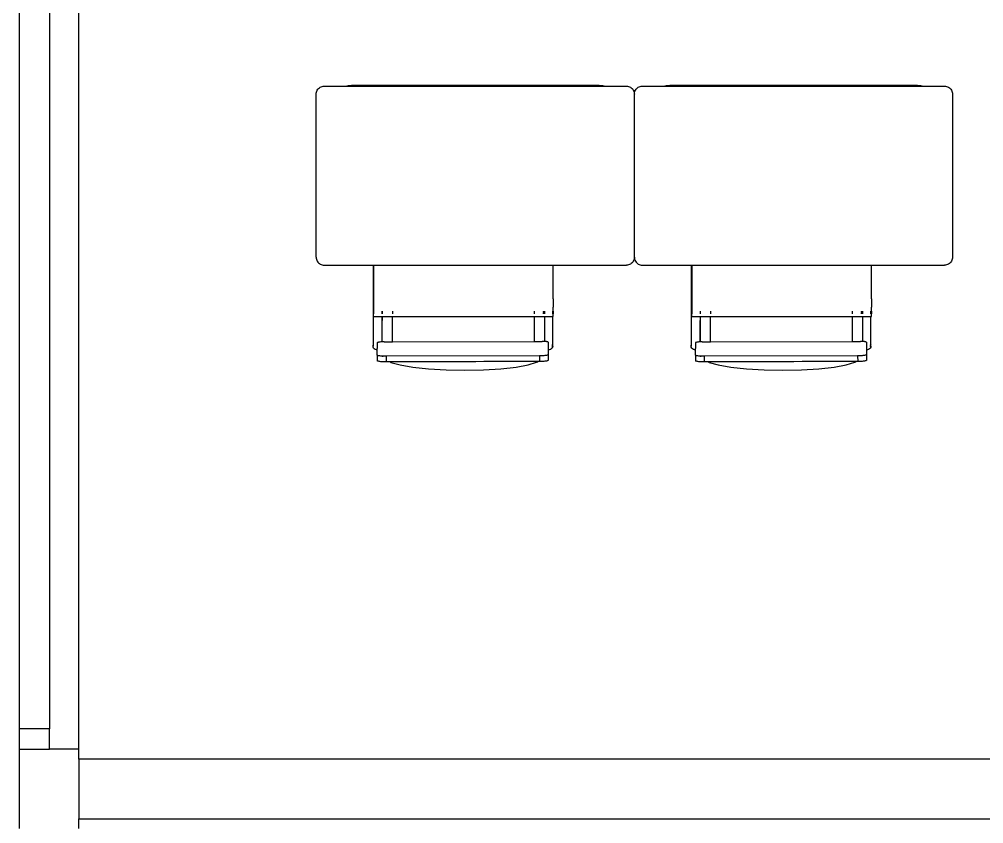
# Model space of a CAD drawing. Header units: metres. Extents: x -2 to 5.8, y -17.4 to 16.6.
# Drawn here: x -0.171 to 2.254, y -9.37 to -7.348 of the extents above; entities that cross this region are included whole.
import ezdxf

# ---------------------------------------------------------------- set-up
doc = ezdxf.new("R2010")
doc.units = ezdxf.units.M
doc.layers.add('SectionCutEdges', color=7, linetype='Continuous')

msp = doc.modelspace()

# ---------------------------------------------------------------- linework, layer by layer
for p, q in [((-0.0209, -9.182), (-0.0209, -5.382)), ((-0.0947, -7.3074), (-0.0947, -9.1312)), ((0.5858, -7.5189), (0.5882, -7.5177)), ((0.5882, -7.5177), (0.5906, -7.5169)), ((0.5906, -7.5169), (0.5932, -7.5164)), ((0.5932, -7.5164), (0.5958, -7.5162)), ((0.5958, -7.5162), (0.6493, -7.5162)), ((0.6493, -7.5162), (0.6561, -7.5148)), ((0.6493, -7.5162), (1.3032, -7.5162)), ((0.6561, -7.5148), (0.6649, -7.5142)), ((0.6649, -7.5142), (1.2876, -7.5142)), ((1.2876, -7.5142), (1.2964, -7.5148)), ((1.2964, -7.5148), (1.3032, -7.5162)), ((1.3032, -7.5162), (1.3558, -7.5162)), ((1.3558, -7.5162), (1.3584, -7.5164)), ((1.3584, -7.5164), (1.361, -7.5169)), ((1.361, -7.5169), (1.3635, -7.5177)), ((1.3635, -7.5177), (1.3658, -7.5189)), ((1.3858, -7.5189), (1.3882, -7.5177)), ((1.3882, -7.5177), (1.3906, -7.5169)), ((1.3906, -7.5169), (1.3932, -7.5164)), ((1.3932, -7.5164), (1.3958, -7.5162)), ((1.3958, -7.5162), (1.4493, -7.5162)), ((1.4493, -7.5162), (1.4561, -7.5148)), ((1.4493, -7.5162), (2.1032, -7.5162)), ((1.4561, -7.5148), (1.4649, -7.5142)), ((1.4649, -7.5142), (2.0876, -7.5142)), ((2.0876, -7.5142), (2.0964, -7.5148)), ((2.0964, -7.5148), (2.1032, -7.5162)), ((2.1032, -7.5162), (2.1558, -7.5162)), ((2.1558, -7.5162), (2.1584, -7.5164)), ((2.1584, -7.5164), (2.161, -7.5169)), ((2.161, -7.5169), (2.1635, -7.5177)), ((2.1635, -7.5177), (2.1658, -7.5189)), ((0.5758, -7.5362), (0.576, -7.5336)), ((0.5758, -7.9462), (0.5758, -7.5362)), ((0.576, -7.5336), (0.5765, -7.531)), ((0.5765, -7.531), (0.5773, -7.5285)), ((0.5773, -7.5285), (0.5785, -7.5262)), ((0.5785, -7.5262), (0.58, -7.524)), ((0.58, -7.524), (0.5817, -7.522)), ((0.5817, -7.522), (0.5837, -7.5203)), ((0.5837, -7.5203), (0.5858, -7.5189)), ((1.3658, -7.5189), (1.368, -7.5203)), ((1.368, -7.5203), (1.37, -7.522)), ((1.37, -7.522), (1.3717, -7.524)), ((1.3717, -7.524), (1.3731, -7.5262)), ((1.3731, -7.5262), (1.3743, -7.5285)), ((1.3743, -7.5285), (1.3751, -7.531)), ((1.3751, -7.531), (1.3757, -7.5336)), ((1.3757, -7.5336), (1.3758, -7.5362)), ((1.3758, -7.5362), (1.376, -7.5336)), ((1.3758, -7.9462), (1.3758, -7.5362)), ((1.376, -7.5336), (1.3765, -7.531)), ((1.3765, -7.531), (1.3773, -7.5285)), ((1.3773, -7.5285), (1.3785, -7.5262)), ((1.3785, -7.5262), (1.38, -7.524)), ((1.38, -7.524), (1.3817, -7.522)), ((1.3817, -7.522), (1.3837, -7.5203)), ((1.3837, -7.5203), (1.3858, -7.5189)), ((2.1658, -7.5189), (2.168, -7.5203)), ((2.168, -7.5203), (2.17, -7.522)), ((2.17, -7.522), (2.1717, -7.524)), ((2.1717, -7.524), (2.1731, -7.5262)), ((2.1731, -7.5262), (2.1743, -7.5285)), ((2.1743, -7.5285), (2.1751, -7.531)), ((2.1751, -7.531), (2.1757, -7.5336)), ((2.1757, -7.5336), (2.1758, -7.5362)), ((2.1758, -7.5362), (2.1758, -7.9462)), ((0.5758, -7.9462), (0.576, -7.9488)), ((0.576, -7.9488), (0.5765, -7.9514)), ((0.5765, -7.9514), (0.5773, -7.9538)), ((0.5773, -7.9538), (0.5785, -7.9562)), ((1.3743, -7.9538), (1.3731, -7.9562)), ((1.3751, -7.9514), (1.3743, -7.9538)), ((1.3757, -7.9488), (1.3751, -7.9514)), ((1.3758, -7.9462), (1.3757, -7.9488)), ((1.3758, -7.9462), (1.376, -7.9488)), ((1.376, -7.9488), (1.3765, -7.9514)), ((1.3765, -7.9514), (1.3773, -7.9538)), ((1.3773, -7.9538), (1.3785, -7.9562)), ((2.1743, -7.9538), (2.1731, -7.9562)), ((2.1751, -7.9514), (2.1743, -7.9538)), ((2.1757, -7.9488), (2.1751, -7.9514)), ((2.1758, -7.9462), (2.1757, -7.9488)), ((0.5785, -7.9562), (0.58, -7.9584)), ((0.58, -7.9584), (0.5817, -7.9603)), ((0.5817, -7.9603), (0.5837, -7.9621)), ((0.5837, -7.9621), (0.5858, -7.9635)), ((0.5858, -7.9635), (0.5882, -7.9647)), ((0.5882, -7.9647), (0.5906, -7.9655)), ((0.5906, -7.9655), (0.5932, -7.966)), ((0.5932, -7.966), (0.5958, -7.9662)), ((0.5958, -7.9662), (0.7186, -7.9662)), ((0.7186, -7.9662), (0.719, -7.9662)), ((0.7186, -7.9662), (0.7186, -8.1694)), ((0.719, -7.9662), (0.72, -7.9662)), ((0.72, -7.9662), (0.72, -8.051)), ((0.72, -7.9662), (1.172, -7.9662)), ((1.172, -8.051), (1.172, -7.9662)), ((1.172, -7.9662), (1.3558, -7.9662)), ((1.3584, -7.966), (1.3558, -7.9662)), ((1.361, -7.9655), (1.3584, -7.966)), ((1.3635, -7.9647), (1.361, -7.9655)), ((1.3658, -7.9635), (1.3635, -7.9647)), ((1.368, -7.9621), (1.3658, -7.9635)), ((1.37, -7.9603), (1.368, -7.9621)), ((1.3717, -7.9584), (1.37, -7.9603)), ((1.3731, -7.9562), (1.3717, -7.9584)), ((1.3785, -7.9562), (1.38, -7.9584)), ((1.38, -7.9584), (1.3817, -7.9603)), ((1.3817, -7.9603), (1.3837, -7.9621)), ((1.3837, -7.9621), (1.3858, -7.9635)), ((1.3858, -7.9635), (1.3882, -7.9647)), ((1.3882, -7.9647), (1.3906, -7.9655)), ((1.3906, -7.9655), (1.3932, -7.966)), ((1.3932, -7.966), (1.3958, -7.9662)), ((1.3958, -7.9662), (1.5186, -7.9662)), ((1.5186, -7.9662), (1.519, -7.9662)), ((1.5186, -7.9662), (1.5186, -8.1694)), ((1.519, -7.9662), (1.52, -7.9662)), ((1.52, -7.9662), (1.52, -8.051)), ((1.52, -7.9662), (1.972, -7.9662)), ((1.972, -8.051), (1.972, -7.9662)), ((1.972, -7.9662), (2.1558, -7.9662)), ((2.1584, -7.966), (2.1558, -7.9662)), ((2.161, -7.9655), (2.1584, -7.966)), ((2.1635, -7.9647), (2.161, -7.9655)), ((2.1658, -7.9635), (2.1635, -7.9647)), ((2.168, -7.9621), (2.1658, -7.9635)), ((2.17, -7.9603), (2.168, -7.9621)), ((2.1717, -7.9584), (2.17, -7.9603)), ((2.1731, -7.9562), (2.1717, -7.9584)), ((0.72, -8.051), (0.72, -8.061)), ((1.172, -8.051), (1.172, -8.0713)), ((1.52, -8.051), (1.52, -8.061)), ((1.972, -8.051), (1.972, -8.0713)), ((0.72, -8.061), (0.72, -8.0662)), ((0.72, -8.0662), (0.72, -8.0713)), ((0.72, -8.0713), (0.72, -8.0715)), ((0.72, -8.0715), (0.72, -8.0739)), ((0.72, -8.0739), (0.72, -8.0765)), ((1.172, -8.0739), (1.172, -8.0713)), ((1.172, -8.0765), (1.172, -8.0739)), ((1.52, -8.061), (1.52, -8.0662)), ((1.52, -8.0662), (1.52, -8.0713)), ((1.52, -8.0713), (1.52, -8.0715)), ((1.52, -8.0715), (1.52, -8.0739)), ((1.52, -8.0739), (1.52, -8.0765)), ((1.972, -8.0739), (1.972, -8.0713)), ((1.972, -8.0765), (1.972, -8.0739)), ((0.72, -8.0765), (0.72, -8.0766)), ((0.72, -8.0766), (0.72, -8.079)), ((0.72, -8.079), (0.72, -8.0814)), ((0.72, -8.0814), (0.72, -8.0816)), ((0.72, -8.0825), (0.72, -8.0816)), ((0.72, -8.0825), (0.72, -8.0831)), ((0.72, -8.0843), (0.72, -8.0831)), ((0.72, -8.0843), (0.72, -8.0849)), ((0.72, -8.0849), (0.72, -8.0855)), ((0.72, -8.0855), (0.72, -8.0861)), ((0.72, -8.0861), (0.72, -8.0863)), ((0.72, -8.0863), (0.72, -8.0867)), ((0.72, -8.0867), (0.72, -8.0873)), ((0.72, -8.0873), (0.72, -8.0878)), ((0.72, -8.0878), (0.72, -8.0884)), ((0.72, -8.0907), (0.72, -8.0884)), ((0.72, -8.0947), (0.72, -8.0907)), ((0.72, -8.0947), (0.72, -8.095)), ((0.72, -8.095), (0.7201, -8.095)), ((0.7201, -8.095), (0.7202, -8.095)), ((0.7202, -8.095), (0.7219, -8.095)), ((0.7219, -8.095), (0.7242, -8.095)), ((0.7242, -8.095), (0.727, -8.095)), ((0.727, -8.095), (0.73, -8.095)), ((0.73, -8.095), (0.7331, -8.095)), ((0.7331, -8.095), (0.7359, -8.095)), ((0.7359, -8.095), (0.7384, -8.095)), ((0.7384, -8.095), (0.7403, -8.095)), ((0.7403, -8.095), (0.7416, -8.095)), ((0.7416, -8.0814), (0.7416, -8.0825)), ((0.7416, -8.0831), (0.7416, -8.0843)), ((0.7416, -8.0849), (0.7416, -8.0855)), ((0.7416, -8.0867), (0.7416, -8.0873)), ((0.7416, -8.0878), (0.7416, -8.0884)), ((0.7416, -8.095), (0.7416, -8.0961)), ((0.7416, -8.095), (0.7419, -8.095)), ((0.7416, -8.0961), (0.7416, -8.0991)), ((0.7416, -8.0991), (0.7416, -8.1015)), ((0.7419, -8.0825), (0.7419, -8.0814)), ((0.7419, -8.0843), (0.7419, -8.0831)), ((0.7419, -8.0855), (0.7419, -8.0849)), ((0.7419, -8.0873), (0.7419, -8.0867)), ((0.7419, -8.0884), (0.7419, -8.0878)), ((0.7419, -8.0976), (0.7419, -8.095)), ((0.7419, -8.095), (0.7419, -8.095)), ((0.7419, -8.095), (0.7434, -8.095)), ((0.7419, -8.1), (0.7419, -8.0976)), ((0.7419, -8.1019), (0.7419, -8.1)), ((0.7434, -8.095), (0.7454, -8.095)), ((0.7454, -8.095), (0.7481, -8.095)), ((0.7481, -8.095), (0.7512, -8.095)), ((0.7512, -8.095), (0.7546, -8.095)), ((0.7546, -8.095), (0.7579, -8.095)), ((0.7579, -8.095), (0.7611, -8.095)), ((0.7611, -8.095), (0.7637, -8.095)), ((0.7637, -8.095), (0.7658, -8.095)), ((0.7658, -8.095), (0.7671, -8.095)), ((0.7671, -8.095), (0.7675, -8.095)), ((0.7675, -8.0814), (0.7675, -8.0825)), ((0.7675, -8.0831), (0.7675, -8.0843)), ((0.7675, -8.0849), (0.7675, -8.0855)), ((0.7675, -8.0867), (0.7675, -8.0873)), ((0.7675, -8.0878), (0.7675, -8.0884)), ((0.7675, -8.095), (1.1244, -8.095)), ((0.7675, -8.1586), (0.7675, -8.095)), ((1.1244, -8.0825), (1.1244, -8.0814)), ((1.1244, -8.0843), (1.1244, -8.0831)), ((1.1244, -8.0855), (1.1244, -8.0849)), ((1.1244, -8.0873), (1.1244, -8.0867)), ((1.1244, -8.0884), (1.1244, -8.0878)), ((1.1244, -8.095), (1.1249, -8.095)), ((1.1244, -8.1577), (1.1244, -8.095)), ((1.1249, -8.095), (1.1261, -8.095)), ((1.1261, -8.095), (1.1282, -8.095)), ((1.1282, -8.095), (1.1309, -8.095)), ((1.1309, -8.095), (1.134, -8.095)), ((1.134, -8.095), (1.1374, -8.095)), ((1.1374, -8.095), (1.1407, -8.095)), ((1.1407, -8.095), (1.1438, -8.095)), ((1.1438, -8.095), (1.1465, -8.095)), ((1.1465, -8.095), (1.1486, -8.095)), ((1.1473, -8.0825), (1.1473, -8.0814)), ((1.1473, -8.0831), (1.1473, -8.0843)), ((1.1473, -8.0855), (1.1473, -8.0849)), ((1.1473, -8.0873), (1.1473, -8.0867)), ((1.1473, -8.0884), (1.1473, -8.0878)), ((1.1486, -8.095), (1.1488, -8.095)), ((1.1488, -8.095), (1.1491, -8.095)), ((1.1491, -8.095), (1.1499, -8.095)), ((1.1499, -8.095), (1.1503, -8.095)), ((1.1503, -8.0825), (1.1503, -8.0814)), ((1.1503, -8.0843), (1.1503, -8.0831)), ((1.1503, -8.0855), (1.1503, -8.0849)), ((1.1503, -8.0873), (1.1503, -8.0867)), ((1.1503, -8.0884), (1.1503, -8.0878)), ((1.1503, -8.096), (1.1503, -8.095)), ((1.1503, -8.095), (1.1506, -8.095)), ((1.1503, -8.0997), (1.1503, -8.096)), ((1.1503, -8.103), (1.1503, -8.0997)), ((1.1506, -8.095), (1.1529, -8.095)), ((1.1529, -8.095), (1.1557, -8.095)), ((1.1557, -8.095), (1.1587, -8.095)), ((1.1587, -8.095), (1.1618, -8.095)), ((1.1618, -8.095), (1.1646, -8.095)), ((1.1646, -8.095), (1.167, -8.095)), ((1.167, -8.095), (1.1689, -8.095)), ((1.1689, -8.095), (1.1706, -8.095)), ((1.1706, -8.0825), (1.1706, -8.0814)), ((1.1706, -8.0843), (1.1706, -8.0831)), ((1.1706, -8.0855), (1.1706, -8.0849)), ((1.1706, -8.0873), (1.1706, -8.0867)), ((1.1706, -8.0884), (1.1706, -8.0878)), ((1.1706, -8.0975), (1.1706, -8.095)), ((1.1706, -8.095), (1.1706, -8.095)), ((1.1706, -8.095), (1.172, -8.095)), ((1.1706, -8.0999), (1.1706, -8.0975)), ((1.1706, -8.1018), (1.1706, -8.0999)), ((1.172, -8.079), (1.172, -8.0765)), ((1.172, -8.0814), (1.172, -8.079)), ((1.172, -8.0814), (1.172, -8.0825)), ((1.172, -8.0825), (1.172, -8.0831)), ((1.172, -8.0843), (1.172, -8.0831)), ((1.172, -8.0843), (1.172, -8.0849)), ((1.172, -8.0849), (1.172, -8.0855)), ((1.172, -8.0855), (1.172, -8.0861)), ((1.172, -8.0861), (1.172, -8.0867)), ((1.172, -8.0867), (1.172, -8.0873)), ((1.172, -8.0873), (1.172, -8.0878)), ((1.172, -8.0878), (1.172, -8.0884)), ((1.172, -8.095), (1.172, -8.0884)), ((1.52, -8.0765), (1.52, -8.0766)), ((1.52, -8.0766), (1.52, -8.079)), ((1.52, -8.079), (1.52, -8.0814)), ((1.52, -8.0814), (1.52, -8.0816)), ((1.52, -8.0825), (1.52, -8.0816)), ((1.52, -8.0825), (1.52, -8.0831)), ((1.52, -8.0843), (1.52, -8.0831)), ((1.52, -8.0843), (1.52, -8.0849)), ((1.52, -8.0849), (1.52, -8.0855)), ((1.52, -8.0855), (1.52, -8.0861)), ((1.52, -8.0861), (1.52, -8.0863)), ((1.52, -8.0863), (1.52, -8.0867)), ((1.52, -8.0867), (1.52, -8.0873)), ((1.52, -8.0873), (1.52, -8.0878)), ((1.52, -8.0878), (1.52, -8.0884)), ((1.52, -8.0907), (1.52, -8.0884)), ((1.52, -8.0947), (1.52, -8.0907)), ((1.52, -8.0947), (1.52, -8.095)), ((1.52, -8.095), (1.5201, -8.095)), ((1.5201, -8.095), (1.5202, -8.095)), ((1.5202, -8.095), (1.5219, -8.095)), ((1.5219, -8.095), (1.5242, -8.095)), ((1.5242, -8.095), (1.527, -8.095)), ((1.527, -8.095), (1.53, -8.095)), ((1.53, -8.095), (1.5331, -8.095)), ((1.5331, -8.095), (1.5359, -8.095)), ((1.5359, -8.095), (1.5384, -8.095)), ((1.5384, -8.095), (1.5403, -8.095)), ((1.5403, -8.095), (1.5416, -8.095)), ((1.5416, -8.0814), (1.5416, -8.0825)), ((1.5416, -8.0831), (1.5416, -8.0843)), ((1.5416, -8.0849), (1.5416, -8.0855)), ((1.5416, -8.0867), (1.5416, -8.0873)), ((1.5416, -8.0878), (1.5416, -8.0884)), ((1.5416, -8.095), (1.5416, -8.0961)), ((1.5416, -8.095), (1.5419, -8.095)), ((1.5416, -8.0961), (1.5416, -8.0991)), ((1.5416, -8.0991), (1.5416, -8.1015)), ((1.5419, -8.0825), (1.5419, -8.0814)), ((1.5419, -8.0843), (1.5419, -8.0831)), ((1.5419, -8.0855), (1.5419, -8.0849)), ((1.5419, -8.0873), (1.5419, -8.0867)), ((1.5419, -8.0884), (1.5419, -8.0878)), ((1.5419, -8.0976), (1.5419, -8.095)), ((1.5419, -8.095), (1.5419, -8.095)), ((1.5419, -8.095), (1.5434, -8.095)), ((1.5419, -8.1), (1.5419, -8.0976)), ((1.5419, -8.1019), (1.5419, -8.1)), ((1.5434, -8.095), (1.5454, -8.095)), ((1.5454, -8.095), (1.5481, -8.095)), ((1.5481, -8.095), (1.5512, -8.095)), ((1.5512, -8.095), (1.5546, -8.095)), ((1.5546, -8.095), (1.5579, -8.095)), ((1.5579, -8.095), (1.5611, -8.095)), ((1.5611, -8.095), (1.5637, -8.095)), ((1.5637, -8.095), (1.5658, -8.095)), ((1.5658, -8.095), (1.5671, -8.095)), ((1.5671, -8.095), (1.5675, -8.095)), ((1.5675, -8.0814), (1.5675, -8.0825)), ((1.5675, -8.0831), (1.5675, -8.0843)), ((1.5675, -8.0849), (1.5675, -8.0855)), ((1.5675, -8.0867), (1.5675, -8.0873)), ((1.5675, -8.0878), (1.5675, -8.0884)), ((1.5675, -8.095), (1.9244, -8.095)), ((1.5675, -8.1586), (1.5675, -8.095)), ((1.9244, -8.0825), (1.9244, -8.0814)), ((1.9244, -8.0843), (1.9244, -8.0831)), ((1.9244, -8.0855), (1.9244, -8.0849)), ((1.9244, -8.0873), (1.9244, -8.0867)), ((1.9244, -8.0884), (1.9244, -8.0878)), ((1.9244, -8.095), (1.9249, -8.095)), ((1.9244, -8.1577), (1.9244, -8.095)), ((1.9249, -8.095), (1.9261, -8.095)), ((1.9261, -8.095), (1.9282, -8.095)), ((1.9282, -8.095), (1.9309, -8.095)), ((1.9309, -8.095), (1.934, -8.095)), ((1.934, -8.095), (1.9374, -8.095)), ((1.9374, -8.095), (1.9407, -8.095)), ((1.9407, -8.095), (1.9438, -8.095)), ((1.9438, -8.095), (1.9465, -8.095)), ((1.9465, -8.095), (1.9486, -8.095)), ((1.9473, -8.0825), (1.9473, -8.0814)), ((1.9473, -8.0831), (1.9473, -8.0843)), ((1.9473, -8.0855), (1.9473, -8.0849)), ((1.9473, -8.0873), (1.9473, -8.0867)), ((1.9473, -8.0884), (1.9473, -8.0878)), ((1.9486, -8.095), (1.9488, -8.095)), ((1.9488, -8.095), (1.9491, -8.095)), ((1.9491, -8.095), (1.9499, -8.095)), ((1.9499, -8.095), (1.9503, -8.095)), ((1.9503, -8.0825), (1.9503, -8.0814)), ((1.9503, -8.0843), (1.9503, -8.0831)), ((1.9503, -8.0855), (1.9503, -8.0849)), ((1.9503, -8.0873), (1.9503, -8.0867)), ((1.9503, -8.0884), (1.9503, -8.0878)), ((1.9503, -8.096), (1.9503, -8.095)), ((1.9503, -8.095), (1.9506, -8.095)), ((1.9503, -8.0997), (1.9503, -8.096)), ((1.9503, -8.103), (1.9503, -8.0997)), ((1.9506, -8.095), (1.9529, -8.095)), ((1.9529, -8.095), (1.9557, -8.095)), ((1.9557, -8.095), (1.9587, -8.095)), ((1.9587, -8.095), (1.9618, -8.095)), ((1.9618, -8.095), (1.9646, -8.095)), ((1.9646, -8.095), (1.967, -8.095)), ((1.967, -8.095), (1.9689, -8.095)), ((1.9689, -8.095), (1.9706, -8.095)), ((1.9706, -8.0825), (1.9706, -8.0814)), ((1.9706, -8.0843), (1.9706, -8.0831)), ((1.9706, -8.0855), (1.9706, -8.0849)), ((1.9706, -8.0873), (1.9706, -8.0867)), ((1.9706, -8.0884), (1.9706, -8.0878)), ((1.9706, -8.0975), (1.9706, -8.095)), ((1.9706, -8.095), (1.9706, -8.095)), ((1.9706, -8.095), (1.972, -8.095)), ((1.9706, -8.0999), (1.9706, -8.0975)), ((1.9706, -8.1018), (1.9706, -8.0999)), ((1.972, -8.079), (1.972, -8.0765)), ((1.972, -8.0814), (1.972, -8.079)), ((1.972, -8.0814), (1.972, -8.0825)), ((1.972, -8.0825), (1.972, -8.0831)), ((1.972, -8.0843), (1.972, -8.0831)), ((1.972, -8.0843), (1.972, -8.0849)), ((1.972, -8.0849), (1.972, -8.0855)), ((1.972, -8.0855), (1.972, -8.0861)), ((1.972, -8.0861), (1.972, -8.0867)), ((1.972, -8.0867), (1.972, -8.0873)), ((1.972, -8.0873), (1.972, -8.0878)), ((1.972, -8.0878), (1.972, -8.0884)), ((1.972, -8.095), (1.972, -8.0884)), ((0.7416, -8.1015), (0.7416, -8.1035)), ((0.7416, -8.1035), (0.7416, -8.1049)), ((0.7416, -8.1588), (0.7416, -8.1049)), ((0.7419, -8.1032), (0.7419, -8.1019)), ((0.7419, -8.1588), (0.7419, -8.1032)), ((1.1503, -8.1057), (1.1503, -8.103)), ((1.1503, -8.1078), (1.1503, -8.1057)), ((1.1503, -8.1093), (1.1503, -8.1078)), ((1.1503, -8.1101), (1.1503, -8.1093)), ((1.1503, -8.1254), (1.1503, -8.1101)), ((1.1706, -8.1031), (1.1706, -8.1018)), ((1.1706, -8.1697), (1.1706, -8.1031)), ((1.5416, -8.1015), (1.5416, -8.1035)), ((1.5416, -8.1035), (1.5416, -8.1049)), ((1.5416, -8.1588), (1.5416, -8.1049)), ((1.5419, -8.1032), (1.5419, -8.1019)), ((1.5419, -8.1588), (1.5419, -8.1032)), ((1.9503, -8.1057), (1.9503, -8.103)), ((1.9503, -8.1078), (1.9503, -8.1057)), ((1.9503, -8.1093), (1.9503, -8.1078)), ((1.9503, -8.1101), (1.9503, -8.1093)), ((1.9503, -8.1254), (1.9503, -8.1101)), ((1.9706, -8.1031), (1.9706, -8.1018)), ((1.9706, -8.1697), (1.9706, -8.1031)), ((1.1503, -8.1396), (1.1503, -8.1254)), ((1.1503, -8.1525), (1.1503, -8.1396)), ((1.9503, -8.1396), (1.9503, -8.1254)), ((1.9503, -8.1525), (1.9503, -8.1396)), ((0.7186, -8.1694), (0.719, -8.1675)), ((0.719, -8.172), (0.7186, -8.1694)), ((0.7201, -8.1744), (0.719, -8.172)), ((0.7293, -8.1609), (0.7292, -8.1612)), ((0.7292, -8.1612), (0.7292, -8.1755)), ((0.7292, -8.1729), (0.7292, -8.1729)), ((0.7298, -8.1606), (0.7293, -8.1609)), ((0.73, -8.1605), (0.7298, -8.1606)), ((0.7305, -8.1603), (0.73, -8.1605)), ((0.7315, -8.16), (0.7305, -8.1603)), ((0.7328, -8.1597), (0.7315, -8.16)), ((0.7331, -8.1596), (0.7328, -8.1597)), ((0.7343, -8.1594), (0.7331, -8.1596)), ((0.7359, -8.1592), (0.7343, -8.1594)), ((0.736, -8.1592), (0.7359, -8.1592)), ((0.7379, -8.159), (0.736, -8.1592)), ((0.7384, -8.159), (0.7379, -8.159)), ((0.7399, -8.1589), (0.7384, -8.159)), ((0.7403, -8.1588), (0.7399, -8.1589)), ((0.7415, -8.1588), (0.7403, -8.1588)), ((0.7416, -8.1588), (0.7415, -8.1588)), ((0.7419, -8.1588), (0.7416, -8.1588)), ((0.742, -8.1588), (0.7419, -8.1588)), ((0.7434, -8.1587), (0.742, -8.1588)), ((0.7443, -8.1587), (0.7434, -8.1587)), ((0.7454, -8.1587), (0.7443, -8.1587)), ((0.7465, -8.1587), (0.7454, -8.1587)), ((0.7465, -8.1587), (0.7481, -8.1587)), ((0.7481, -8.1587), (0.7512, -8.1586)), ((0.7512, -8.1586), (0.7546, -8.1586)), ((0.7546, -8.1586), (0.7579, -8.1586)), ((0.7579, -8.1586), (0.7611, -8.1586)), ((0.7611, -8.1586), (0.7637, -8.1586)), ((0.7637, -8.1586), (0.7658, -8.1586)), ((0.7658, -8.1586), (0.7658, -8.1586)), ((0.7658, -8.1586), (0.7671, -8.1586)), ((0.7671, -8.1586), (0.7675, -8.1586)), ((0.7675, -8.1586), (1.1244, -8.1577)), ((1.1244, -8.1577), (1.1249, -8.1577)), ((1.1249, -8.1577), (1.1261, -8.1577)), ((1.1261, -8.1577), (1.1282, -8.1577)), ((1.1282, -8.1577), (1.1309, -8.1577)), ((1.1309, -8.1577), (1.134, -8.1577)), ((1.134, -8.1577), (1.1374, -8.1577)), ((1.1374, -8.1577), (1.1407, -8.1577)), ((1.1407, -8.1577), (1.1438, -8.1577)), ((1.1438, -8.1577), (1.1441, -8.1577)), ((1.146, -8.1577), (1.1441, -8.1577)), ((1.1473, -8.1577), (1.146, -8.1577)), ((1.1473, -8.1577), (1.1473, -8.1572)), ((1.1477, -8.1577), (1.1473, -8.1577)), ((1.1479, -8.1577), (1.1477, -8.1577)), ((1.148, -8.1577), (1.1479, -8.1577)), ((1.1486, -8.1578), (1.148, -8.1577)), ((1.1488, -8.1578), (1.1486, -8.1578)), ((1.1499, -8.1578), (1.1488, -8.1578)), ((1.1503, -8.1579), (1.1499, -8.1578)), ((1.1503, -8.1579), (1.1503, -8.1525)), ((1.1506, -8.1579), (1.1503, -8.1579)), ((1.1516, -8.158), (1.1506, -8.1579)), ((1.1529, -8.1581), (1.1516, -8.158)), ((1.1533, -8.1581), (1.1529, -8.1581)), ((1.1548, -8.1583), (1.1533, -8.1581)), ((1.1557, -8.1585), (1.1548, -8.1583)), ((1.1561, -8.1585), (1.1557, -8.1585)), ((1.1572, -8.1588), (1.1561, -8.1585)), ((1.1581, -8.159), (1.1572, -8.1588)), ((1.1587, -8.1593), (1.1581, -8.159)), ((1.1591, -8.1596), (1.1587, -8.1593)), ((1.1592, -8.1599), (1.1591, -8.1596)), ((1.1592, -8.1599), (1.1593, -8.1795)), ((1.1689, -8.1643), (1.1692, -8.1646)), ((1.1689, -8.1671), (1.1691, -8.1673)), ((1.1693, -8.1697), (1.1689, -8.1719)), ((1.1702, -8.1723), (1.1689, -8.1747)), ((1.1691, -8.1673), (1.1693, -8.1697)), ((1.1692, -8.1646), (1.1702, -8.1668)), ((1.1706, -8.1697), (1.1702, -8.1723)), ((1.5186, -8.1694), (1.519, -8.1675)), ((1.519, -8.172), (1.5186, -8.1694)), ((1.5201, -8.1744), (1.519, -8.172)), ((1.5293, -8.1609), (1.5292, -8.1612)), ((1.5292, -8.1612), (1.5292, -8.1755)), ((1.5292, -8.1729), (1.5292, -8.1729)), ((1.5298, -8.1606), (1.5293, -8.1609)), ((1.53, -8.1605), (1.5298, -8.1606)), ((1.5305, -8.1603), (1.53, -8.1605)), ((1.5315, -8.16), (1.5305, -8.1603)), ((1.5328, -8.1597), (1.5315, -8.16)), ((1.5331, -8.1596), (1.5328, -8.1597)), ((1.5343, -8.1594), (1.5331, -8.1596)), ((1.5359, -8.1592), (1.5343, -8.1594)), ((1.536, -8.1592), (1.5359, -8.1592)), ((1.5379, -8.159), (1.536, -8.1592)), ((1.5384, -8.159), (1.5379, -8.159)), ((1.5399, -8.1589), (1.5384, -8.159)), ((1.5403, -8.1588), (1.5399, -8.1589)), ((1.5415, -8.1588), (1.5403, -8.1588)), ((1.5416, -8.1588), (1.5415, -8.1588)), ((1.5419, -8.1588), (1.5416, -8.1588)), ((1.542, -8.1588), (1.5419, -8.1588)), ((1.5434, -8.1587), (1.542, -8.1588)), ((1.5443, -8.1587), (1.5434, -8.1587)), ((1.5454, -8.1587), (1.5443, -8.1587)), ((1.5465, -8.1587), (1.5454, -8.1587)), ((1.5465, -8.1587), (1.5481, -8.1587)), ((1.5481, -8.1587), (1.5512, -8.1586)), ((1.5512, -8.1586), (1.5546, -8.1586)), ((1.5546, -8.1586), (1.5579, -8.1586)), ((1.5579, -8.1586), (1.5611, -8.1586)), ((1.5611, -8.1586), (1.5637, -8.1586)), ((1.5637, -8.1586), (1.5658, -8.1586)), ((1.5658, -8.1586), (1.5658, -8.1586)), ((1.5658, -8.1586), (1.5671, -8.1586)), ((1.5671, -8.1586), (1.5675, -8.1586)), ((1.5675, -8.1586), (1.9244, -8.1577)), ((1.9244, -8.1577), (1.9249, -8.1577)), ((1.9249, -8.1577), (1.9261, -8.1577)), ((1.9261, -8.1577), (1.9282, -8.1577)), ((1.9282, -8.1577), (1.9309, -8.1577)), ((1.9309, -8.1577), (1.934, -8.1577)), ((1.934, -8.1577), (1.9374, -8.1577)), ((1.9374, -8.1577), (1.9407, -8.1577)), ((1.9407, -8.1577), (1.9438, -8.1577)), ((1.9438, -8.1577), (1.9441, -8.1577)), ((1.946, -8.1577), (1.9441, -8.1577)), ((1.9473, -8.1577), (1.946, -8.1577)), ((1.9473, -8.1577), (1.9473, -8.1572)), ((1.9477, -8.1577), (1.9473, -8.1577)), ((1.9479, -8.1577), (1.9477, -8.1577)), ((1.948, -8.1577), (1.9479, -8.1577)), ((1.9486, -8.1578), (1.948, -8.1577)), ((1.9488, -8.1578), (1.9486, -8.1578)), ((1.9499, -8.1578), (1.9488, -8.1578)), ((1.9503, -8.1579), (1.9499, -8.1578)), ((1.9503, -8.1579), (1.9503, -8.1525)), ((1.9506, -8.1579), (1.9503, -8.1579)), ((1.9516, -8.158), (1.9506, -8.1579)), ((1.9529, -8.1581), (1.9516, -8.158)), ((1.9533, -8.1581), (1.9529, -8.1581)), ((1.9548, -8.1583), (1.9533, -8.1581)), ((1.9557, -8.1585), (1.9548, -8.1583)), ((1.9561, -8.1585), (1.9557, -8.1585)), ((1.9572, -8.1588), (1.9561, -8.1585)), ((1.9581, -8.159), (1.9572, -8.1588)), ((1.9587, -8.1593), (1.9581, -8.159)), ((1.9591, -8.1596), (1.9587, -8.1593)), ((1.9592, -8.1599), (1.9591, -8.1596)), ((1.9592, -8.1599), (1.9593, -8.1795)), ((1.9689, -8.1643), (1.9692, -8.1646)), ((1.9689, -8.1671), (1.9691, -8.1673)), ((1.9693, -8.1697), (1.9689, -8.1719)), ((1.9702, -8.1723), (1.9689, -8.1747)), ((1.9691, -8.1673), (1.9693, -8.1697)), ((1.9692, -8.1646), (1.9702, -8.1668)), ((1.9706, -8.1697), (1.9702, -8.1723)), ((0.7219, -8.1765), (0.7201, -8.1744)), ((0.7242, -8.1782), (0.7219, -8.1765)), ((0.727, -8.1792), (0.7242, -8.1782)), ((0.7292, -8.1795), (0.727, -8.1792)), ((0.7292, -8.1795), (0.7292, -8.1755)), ((0.7293, -8.1921), (0.7292, -8.1795)), ((0.7295, -8.1924), (0.7293, -8.1921)), ((0.7293, -8.1921), (0.7293, -8.2062)), ((0.73, -8.1928), (0.7295, -8.1924)), ((0.731, -8.1932), (0.73, -8.1928)), ((0.7322, -8.1935), (0.731, -8.1932)), ((0.7338, -8.1939), (0.7322, -8.1935)), ((0.7357, -8.1941), (0.7338, -8.1939)), ((0.7379, -8.1944), (0.7357, -8.1941)), ((0.7403, -8.1946), (0.7379, -8.1944)), ((0.7423, -8.1947), (0.7403, -8.1946)), ((0.7429, -8.196), (0.7423, -8.1947)), ((0.7429, -8.1948), (0.7423, -8.1947)), ((0.7456, -8.1949), (0.7429, -8.1948)), ((0.7429, -8.1961), (0.7429, -8.196)), ((0.7484, -8.195), (0.7456, -8.1949)), ((0.7513, -8.195), (0.7484, -8.195)), ((1.1373, -8.194), (0.7513, -8.195)), ((0.7513, -8.195), (0.7513, -8.2091)), ((1.1402, -8.194), (1.1373, -8.194)), ((1.1373, -8.194), (1.1374, -8.2082)), ((1.143, -8.1939), (1.1402, -8.194)), ((1.1458, -8.1938), (1.143, -8.1939)), ((1.1483, -8.1936), (1.1458, -8.1938)), ((1.1507, -8.1934), (1.1483, -8.1936)), ((1.1529, -8.1931), (1.1507, -8.1934)), ((1.1548, -8.1928), (1.1529, -8.1931)), ((1.1564, -8.1925), (1.1548, -8.1928)), ((1.1577, -8.1921), (1.1564, -8.1925)), ((1.1586, -8.1918), (1.1577, -8.1921)), ((1.1592, -8.1914), (1.1586, -8.1918)), ((1.1593, -8.191), (1.1592, -8.1914)), ((1.1618, -8.1792), (1.1593, -8.1795)), ((1.1593, -8.1795), (1.1593, -8.191)), ((1.1593, -8.191), (1.1594, -8.2052)), ((1.1646, -8.1783), (1.1618, -8.1792)), ((1.167, -8.1767), (1.1646, -8.1783)), ((1.1689, -8.1747), (1.167, -8.1767)), ((1.5219, -8.1765), (1.5201, -8.1744)), ((1.5242, -8.1782), (1.5219, -8.1765)), ((1.527, -8.1792), (1.5242, -8.1782)), ((1.5292, -8.1795), (1.527, -8.1792)), ((1.5292, -8.1795), (1.5292, -8.1755)), ((1.5293, -8.1921), (1.5292, -8.1795)), ((1.5295, -8.1924), (1.5293, -8.1921)), ((1.5293, -8.1921), (1.5293, -8.2062)), ((1.53, -8.1928), (1.5295, -8.1924)), ((1.531, -8.1932), (1.53, -8.1928)), ((1.5322, -8.1935), (1.531, -8.1932)), ((1.5338, -8.1939), (1.5322, -8.1935)), ((1.5357, -8.1941), (1.5338, -8.1939)), ((1.5379, -8.1944), (1.5357, -8.1941)), ((1.5403, -8.1946), (1.5379, -8.1944)), ((1.5423, -8.1947), (1.5403, -8.1946)), ((1.5429, -8.196), (1.5423, -8.1947)), ((1.5429, -8.1948), (1.5423, -8.1947)), ((1.5456, -8.1949), (1.5429, -8.1948)), ((1.5429, -8.1961), (1.5429, -8.196)), ((1.5484, -8.195), (1.5456, -8.1949)), ((1.5513, -8.195), (1.5484, -8.195)), ((1.9373, -8.194), (1.5513, -8.195)), ((1.5513, -8.195), (1.5513, -8.2091)), ((1.9402, -8.194), (1.9373, -8.194)), ((1.9373, -8.194), (1.9374, -8.2082)), ((1.943, -8.1939), (1.9402, -8.194)), ((1.9458, -8.1938), (1.943, -8.1939)), ((1.9483, -8.1936), (1.9458, -8.1938)), ((1.9507, -8.1934), (1.9483, -8.1936)), ((1.9529, -8.1931), (1.9507, -8.1934)), ((1.9548, -8.1928), (1.9529, -8.1931)), ((1.9564, -8.1925), (1.9548, -8.1928)), ((1.9577, -8.1921), (1.9564, -8.1925)), ((1.9586, -8.1918), (1.9577, -8.1921)), ((1.9592, -8.1914), (1.9586, -8.1918)), ((1.9593, -8.191), (1.9592, -8.1914)), ((1.9618, -8.1792), (1.9593, -8.1795)), ((1.9593, -8.1795), (1.9593, -8.191)), ((1.9593, -8.191), (1.9594, -8.2052)), ((1.9646, -8.1783), (1.9618, -8.1792)), ((1.967, -8.1767), (1.9646, -8.1783)), ((1.9689, -8.1747), (1.967, -8.1767)), ((0.7295, -8.2066), (0.7293, -8.2062)), ((0.7301, -8.207), (0.7295, -8.2066)), ((0.731, -8.2074), (0.7301, -8.207)), ((0.7323, -8.2077), (0.731, -8.2074)), ((0.7339, -8.208), (0.7323, -8.2077)), ((0.7358, -8.2083), (0.7339, -8.208)), ((0.7379, -8.2086), (0.7358, -8.2083)), ((0.7403, -8.2088), (0.7379, -8.2086)), ((0.7429, -8.2089), (0.7403, -8.2088)), ((0.7456, -8.2091), (0.7429, -8.2089)), ((0.7485, -8.2091), (0.7456, -8.2091)), ((0.7513, -8.2091), (0.7485, -8.2091)), ((0.7606, -8.2091), (0.7513, -8.2091)), ((0.7607, -8.2093), (0.7606, -8.2091)), ((0.7645, -8.2091), (0.7606, -8.2091)), ((0.7636, -8.2104), (0.7607, -8.2093)), ((0.7636, -8.2104), (0.7866, -8.2169)), ((0.7715, -8.2091), (0.7645, -8.2091)), ((0.7793, -8.2091), (0.7715, -8.2091)), ((0.7822, -8.2091), (0.7793, -8.2091)), ((0.801, -8.209), (0.7822, -8.2091)), ((0.7866, -8.2169), (0.8186, -8.2225)), ((0.8126, -8.209), (0.801, -8.209)), ((0.8259, -8.209), (0.8126, -8.209)), ((0.8545, -8.2089), (0.8259, -8.209)), ((0.8592, -8.2089), (0.8545, -8.2089)), ((0.9012, -8.2088), (0.8592, -8.2089)), ((0.9254, -8.2087), (0.9012, -8.2088)), ((0.9771, -8.2086), (0.9254, -8.2087)), ((0.9977, -8.2085), (0.9771, -8.2086)), ((1.0431, -8.2084), (0.9977, -8.2085)), ((1.0437, -8.2084), (1.0431, -8.2084)), ((1.0745, -8.2084), (1.0437, -8.2084)), ((1.0845, -8.2083), (1.0745, -8.2084)), ((1.0782, -8.2222), (1.1088, -8.2166)), ((1.0978, -8.2083), (1.0845, -8.2083)), ((1.1159, -8.2082), (1.0978, -8.2083)), ((1.1088, -8.2166), (1.13, -8.21)), ((1.1165, -8.2082), (1.1159, -8.2082)), ((1.1249, -8.2082), (1.1165, -8.2082)), ((1.1313, -8.2082), (1.1249, -8.2082)), ((1.13, -8.21), (1.133, -8.2088)), ((1.1338, -8.2082), (1.1313, -8.2082)), ((1.133, -8.2088), (1.1339, -8.2082)), ((1.1339, -8.2082), (1.1338, -8.2082)), ((1.1374, -8.2082), (1.1339, -8.2082)), ((1.1403, -8.2082), (1.1374, -8.2082)), ((1.1431, -8.2081), (1.1403, -8.2082)), ((1.1458, -8.2079), (1.1431, -8.2081)), ((1.1484, -8.2078), (1.1458, -8.2079)), ((1.1508, -8.2075), (1.1484, -8.2078)), ((1.1529, -8.2073), (1.1508, -8.2075)), ((1.1548, -8.207), (1.1529, -8.2073)), ((1.1564, -8.2067), (1.1548, -8.207)), ((1.1577, -8.2063), (1.1564, -8.2067)), ((1.1586, -8.2059), (1.1577, -8.2063)), ((1.1592, -8.2056), (1.1586, -8.2059)), ((1.1594, -8.2052), (1.1592, -8.2056)), ((1.5295, -8.2066), (1.5293, -8.2062)), ((1.5301, -8.207), (1.5295, -8.2066)), ((1.531, -8.2074), (1.5301, -8.207)), ((1.5323, -8.2077), (1.531, -8.2074)), ((1.5339, -8.208), (1.5323, -8.2077)), ((1.5358, -8.2083), (1.5339, -8.208)), ((1.5379, -8.2086), (1.5358, -8.2083)), ((1.5403, -8.2088), (1.5379, -8.2086)), ((1.5429, -8.2089), (1.5403, -8.2088)), ((1.5456, -8.2091), (1.5429, -8.2089)), ((1.5485, -8.2091), (1.5456, -8.2091)), ((1.5513, -8.2091), (1.5485, -8.2091)), ((1.5606, -8.2091), (1.5513, -8.2091)), ((1.5607, -8.2093), (1.5606, -8.2091)), ((1.5645, -8.2091), (1.5606, -8.2091)), ((1.5636, -8.2104), (1.5607, -8.2093)), ((1.5636, -8.2104), (1.5866, -8.2169)), ((1.5715, -8.2091), (1.5645, -8.2091)), ((1.5793, -8.2091), (1.5715, -8.2091)), ((1.5822, -8.2091), (1.5793, -8.2091)), ((1.601, -8.209), (1.5822, -8.2091)), ((1.5866, -8.2169), (1.6186, -8.2225)), ((1.6126, -8.209), (1.601, -8.209)), ((1.6259, -8.209), (1.6126, -8.209)), ((1.6545, -8.2089), (1.6259, -8.209)), ((1.6592, -8.2089), (1.6545, -8.2089)), ((1.7012, -8.2088), (1.6592, -8.2089)), ((1.7254, -8.2087), (1.7012, -8.2088)), ((1.7771, -8.2086), (1.7254, -8.2087)), ((1.7977, -8.2085), (1.7771, -8.2086)), ((1.8431, -8.2084), (1.7977, -8.2085)), ((1.8437, -8.2084), (1.8431, -8.2084)), ((1.8745, -8.2084), (1.8437, -8.2084)), ((1.8845, -8.2083), (1.8745, -8.2084)), ((1.8782, -8.2222), (1.9088, -8.2166)), ((1.8978, -8.2083), (1.8845, -8.2083)), ((1.9159, -8.2082), (1.8978, -8.2083)), ((1.9088, -8.2166), (1.93, -8.21)), ((1.9165, -8.2082), (1.9159, -8.2082)), ((1.9249, -8.2082), (1.9165, -8.2082)), ((1.9313, -8.2082), (1.9249, -8.2082)), ((1.93, -8.21), (1.933, -8.2088)), ((1.9338, -8.2082), (1.9313, -8.2082)), ((1.933, -8.2088), (1.9339, -8.2082)), ((1.9339, -8.2082), (1.9338, -8.2082)), ((1.9374, -8.2082), (1.9339, -8.2082)), ((1.9403, -8.2082), (1.9374, -8.2082)), ((1.9431, -8.2081), (1.9403, -8.2082)), ((1.9458, -8.2079), (1.9431, -8.2081)), ((1.9484, -8.2078), (1.9458, -8.2079)), ((1.9508, -8.2075), (1.9484, -8.2078)), ((1.9529, -8.2073), (1.9508, -8.2075)), ((1.9548, -8.207), (1.9529, -8.2073)), ((1.9564, -8.2067), (1.9548, -8.207)), ((1.9577, -8.2063), (1.9564, -8.2067)), ((1.9586, -8.2059), (1.9577, -8.2063)), ((1.9592, -8.2056), (1.9586, -8.2059)), ((1.9594, -8.2052), (1.9592, -8.2056)), ((0.8186, -8.2225), (0.858, -8.2266)), ((0.858, -8.2266), (0.9025, -8.2292)), ((0.9025, -8.2292), (0.9494, -8.2301)), ((0.9494, -8.2301), (0.9961, -8.2291)), ((0.9961, -8.2291), (1.0399, -8.2264)), ((1.0399, -8.2264), (1.0782, -8.2222)), ((1.6186, -8.2225), (1.658, -8.2266)), ((1.658, -8.2266), (1.7025, -8.2292)), ((1.7025, -8.2292), (1.7494, -8.2301)), ((1.7494, -8.2301), (1.7961, -8.2291)), ((1.7961, -8.2291), (1.8399, -8.2264)), ((1.8399, -8.2264), (1.8782, -8.2222))]:
    msp.add_line(p, q)
at = {"layer": 'SectionCutEdges'}
for p, q in [((-0.1709, -7.3074), (-0.1709, -9.1312)), ((-0.1709, -9.1312), (-0.1709, -9.182)), ((-0.0947, -9.1312), (-0.1709, -9.1312)), ((-0.0947, -9.182), (-0.0947, -9.1312)), ((-0.1709, -9.182), (-0.1709, -9.382)), ((-0.1709, -9.182), (-0.0947, -9.182)), ((-0.0209, -9.182), (-0.0947, -9.182)), ((-0.0209, -9.207), (-0.0209, -9.182)), ((2.7391, -9.207), (-0.0209, -9.207)), ((-0.0209, -9.207), (-0.0209, -9.357)), ((-0.0209, -9.357), (2.7391, -9.357)), ((-0.0209, -9.382), (-0.0209, -9.357))]:
    msp.add_line(p, q, dxfattribs=at)

doc.saveas('drawing.dxf')
